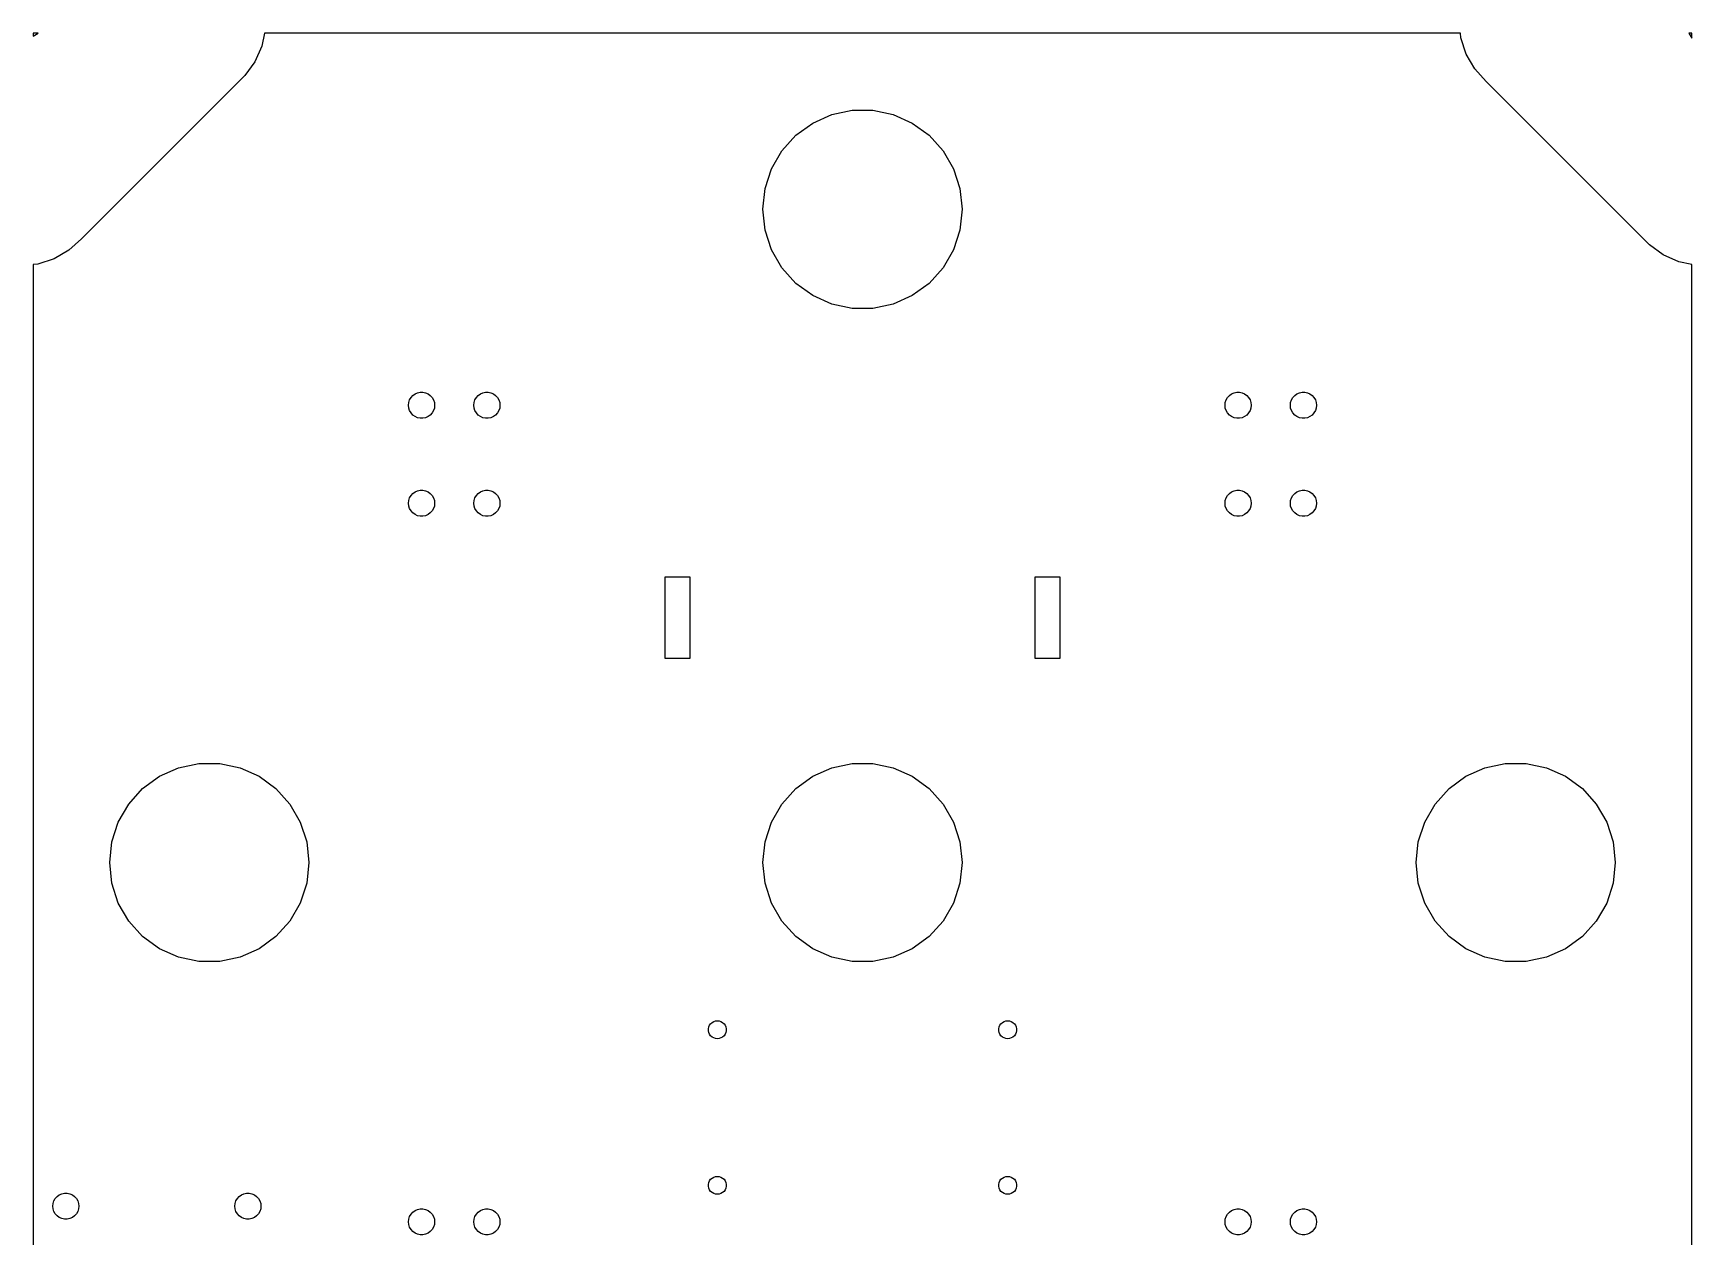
# Model space of a CAD drawing. Header units: metres. Extents: x -102 to 102, y -201 to 102.
# Drawn here: x -101.6 to 101.6, y -45.8 to 101.6 of the extents above; entities that cross this region are included whole.
import ezdxf

# ---------------------------------------------------------------- set-up
doc = ezdxf.new("R2010")
doc.units = ezdxf.units.M

msp = doc.modelspace()

# ---------------------------------------------------------------- linework, layer by layer
for p, q in [((-100.949, 101.571), (-101.571, 101.571)), ((-101.571, 101.571), (-101.571, 101.212)), ((-101.571, 101.212), (-100.949, 101.571)), ((-73.2225, 101.571), (-73.5605, 99.9809)), ((73.2287, 101.571), (-73.2225, 101.571)), ((73.2896, 100.992), (73.2287, 101.571)), ((101.571, 101.571), (101.212, 101.571)), ((101.212, 101.571), (101.571, 100.949)), ((101.571, 100.949), (101.571, 101.571)), ((-73.5605, 99.9809), (-74.4108, 98.0711)), ((73.9356, 99.0037), (73.2896, 100.992)), ((-74.4108, 98.0711), (-75.6396, 96.3798)), ((74.9809, 97.1932), (73.9356, 99.0037)), ((-75.6396, 96.3798), (-95.6396, 76.3798)), ((76.3798, 95.6396), (74.9809, 97.1932)), ((96.3798, 75.6396), (76.3798, 95.6396)), ((-6.09999, 90.5655), (-3.77, 91.6029)), ((-3.77, 91.6029), (-1.27524, 92.1332)), ((-1.27524, 92.1332), (1.27524, 92.1332)), ((1.27524, 92.1332), (3.77, 91.6029)), ((3.77, 91.6029), (6.09999, 90.5655)), ((-8.16339, 89.0664), (-6.09999, 90.5655)), ((6.09999, 90.5655), (8.16339, 89.0664)), ((-9.87, 87.171), (-8.16339, 89.0664)), ((8.16339, 89.0664), (9.87, 87.171)), ((-11.1452, 84.9622), (-9.87, 87.171)), ((9.87, 87.171), (11.1452, 84.9622)), ((-11.9334, 82.5365), (-11.1452, 84.9622)), ((11.1452, 84.9622), (11.9334, 82.5365)), ((-12.2, 80), (-11.9334, 82.5365)), ((11.9334, 82.5365), (12.2, 80)), ((-11.9334, 77.4635), (-12.2, 80)), ((12.2, 80), (11.9334, 77.4635)), ((-11.1452, 75.0378), (-11.9334, 77.4635)), ((11.9334, 77.4635), (11.1452, 75.0378)), ((-95.6396, 76.3798), (-97.1932, 74.9809)), ((98.0711, 74.4108), (96.3798, 75.6396)), ((-100.992, 73.2896), (-101.571, 73.2287)), ((-101.571, 73.2287), (-101.571, -73.2225)), ((-99.0037, 73.9356), (-100.992, 73.2896)), ((-97.1932, 74.9809), (-99.0037, 73.9356)), ((-9.87, 72.829), (-11.1452, 75.0378)), ((11.1452, 75.0378), (9.87, 72.829)), ((99.9809, 73.5605), (98.0711, 74.4108)), ((101.571, 73.2225), (99.9809, 73.5605)), ((101.571, -73.2287), (101.571, 73.2225)), ((-8.16339, 70.9336), (-9.87, 72.829)), ((9.87, 72.829), (8.16339, 70.9336)), ((-6.09999, 69.4345), (-8.16339, 70.9336)), ((-3.77, 68.3971), (-6.09999, 69.4345)), ((6.09999, 69.4345), (3.77, 68.3971)), ((8.16339, 70.9336), (6.09999, 69.4345)), ((-1.27524, 67.8668), (-3.77, 68.3971)), ((1.27524, 67.8668), (-1.27524, 67.8668)), ((3.77, 68.3971), (1.27524, 67.8668)), ((-55.4617, 56.6508), (-55.2944, 56.9404)), ((-55.2944, 56.9404), (-55.0706, 57.189)), ((-55.0706, 57.189), (-54.8, 57.3856)), ((-54.8, 57.3856), (-54.4944, 57.5217)), ((-54.4944, 57.5217), (-54.1672, 57.5912)), ((-54.1672, 57.5912), (-53.8327, 57.5912)), ((-53.8327, 57.5912), (-53.5056, 57.5217)), ((-53.5056, 57.5217), (-53.2, 57.3856)), ((-53.2, 57.3856), (-52.9294, 57.189)), ((-52.9294, 57.189), (-52.7056, 56.9404)), ((-52.7056, 56.9404), (-52.5383, 56.6508)), ((-47.4617, 56.6508), (-47.2944, 56.9404)), ((-47.2944, 56.9404), (-47.0706, 57.189)), ((-47.0706, 57.189), (-46.8, 57.3856)), ((-46.8, 57.3856), (-46.4944, 57.5217)), ((-46.4944, 57.5217), (-46.1673, 57.5912)), ((-46.1673, 57.5912), (-45.8328, 57.5912)), ((-45.8328, 57.5912), (-45.5056, 57.5217)), ((-45.5056, 57.5217), (-45.2, 57.3856)), ((-45.2, 57.3856), (-44.9294, 57.189)), ((-44.9294, 57.189), (-44.7056, 56.9404)), ((-44.7056, 56.9404), (-44.5383, 56.6508)), ((44.5383, 56.6508), (44.7056, 56.9404)), ((44.7056, 56.9404), (44.9294, 57.189)), ((44.9294, 57.189), (45.2, 57.3856)), ((45.2, 57.3856), (45.5056, 57.5217)), ((45.5056, 57.5217), (45.8328, 57.5912)), ((45.8328, 57.5912), (46.1673, 57.5912)), ((46.1673, 57.5912), (46.4944, 57.5217)), ((46.4944, 57.5217), (46.8, 57.3856)), ((46.8, 57.3856), (47.0706, 57.189)), ((47.0706, 57.189), (47.2944, 56.9404)), ((47.2944, 56.9404), (47.4617, 56.6508)), ((52.5383, 56.6508), (52.7056, 56.9404)), ((52.7056, 56.9404), (52.9294, 57.189)), ((52.9294, 57.189), (53.2, 57.3856)), ((53.2, 57.3856), (53.5056, 57.5217)), ((53.5056, 57.5217), (53.8327, 57.5912)), ((53.8327, 57.5912), (54.1672, 57.5912)), ((54.1672, 57.5912), (54.4944, 57.5217)), ((54.4944, 57.5217), (54.8, 57.3856)), ((54.8, 57.3856), (55.0706, 57.189)), ((55.0706, 57.189), (55.2944, 56.9404)), ((55.2944, 56.9404), (55.4617, 56.6508)), ((-55.6, 56), (-55.565, 56.3327)), ((-55.565, 55.6673), (-55.6, 56)), ((-55.565, 56.3327), (-55.4617, 56.6508)), ((-55.4617, 55.3492), (-55.565, 55.6673)), ((-55.2944, 55.0595), (-55.4617, 55.3492)), ((-55.0706, 54.811), (-55.2944, 55.0595)), ((-52.7056, 55.0595), (-52.9294, 54.811)), ((-52.5383, 55.3492), (-52.7056, 55.0595)), ((-52.5383, 56.6508), (-52.435, 56.3327)), ((-52.435, 55.6673), (-52.5383, 55.3492)), ((-52.435, 56.3327), (-52.4, 56)), ((-52.4, 56), (-52.435, 55.6673)), ((-47.6, 56), (-47.565, 56.3327)), ((-47.565, 55.6673), (-47.6, 56)), ((-47.565, 56.3327), (-47.4617, 56.6508)), ((-47.4617, 55.3492), (-47.565, 55.6673)), ((-47.2944, 55.0595), (-47.4617, 55.3492)), ((-47.0706, 54.811), (-47.2944, 55.0595)), ((-44.7056, 55.0595), (-44.9294, 54.811)), ((-44.5383, 55.3492), (-44.7056, 55.0595)), ((-44.5383, 56.6508), (-44.435, 56.3327)), ((-44.435, 55.6673), (-44.5383, 55.3492)), ((-44.435, 56.3327), (-44.4, 56)), ((-44.4, 56), (-44.435, 55.6673)), ((44.4, 56), (44.435, 56.3327)), ((44.435, 55.6673), (44.4, 56)), ((44.435, 56.3327), (44.5383, 56.6508)), ((44.5383, 55.3492), (44.435, 55.6673)), ((44.7056, 55.0595), (44.5383, 55.3492)), ((44.9294, 54.811), (44.7056, 55.0595)), ((47.2944, 55.0595), (47.0706, 54.811)), ((47.4617, 55.3492), (47.2944, 55.0595)), ((47.4617, 56.6508), (47.565, 56.3327)), ((47.565, 55.6673), (47.4617, 55.3492)), ((47.565, 56.3327), (47.6, 56)), ((47.6, 56), (47.565, 55.6673)), ((52.4, 56), (52.435, 56.3327)), ((52.435, 55.6673), (52.4, 56)), ((52.435, 56.3327), (52.5383, 56.6508)), ((52.5383, 55.3492), (52.435, 55.6673)), ((52.7056, 55.0595), (52.5383, 55.3492)), ((52.9294, 54.811), (52.7056, 55.0595)), ((55.2944, 55.0595), (55.0706, 54.811)), ((55.4617, 55.3492), (55.2944, 55.0595)), ((55.4617, 56.6508), (55.565, 56.3327)), ((55.565, 55.6673), (55.4617, 55.3492)), ((55.565, 56.3327), (55.6, 56)), ((55.6, 56), (55.565, 55.6673)), ((-54.8, 54.6143), (-55.0706, 54.811)), ((-54.4944, 54.4783), (-54.8, 54.6143)), ((-54.1672, 54.4088), (-54.4944, 54.4783)), ((-53.8327, 54.4088), (-54.1672, 54.4088)), ((-53.5056, 54.4783), (-53.8327, 54.4088)), ((-53.2, 54.6143), (-53.5056, 54.4783)), ((-52.9294, 54.811), (-53.2, 54.6143)), ((-46.8, 54.6143), (-47.0706, 54.811)), ((-46.4944, 54.4783), (-46.8, 54.6143)), ((-46.1673, 54.4088), (-46.4944, 54.4783)), ((-45.8328, 54.4088), (-46.1673, 54.4088)), ((-45.5056, 54.4783), (-45.8328, 54.4088)), ((-45.2, 54.6143), (-45.5056, 54.4783)), ((-44.9294, 54.811), (-45.2, 54.6143)), ((45.2, 54.6143), (44.9294, 54.811)), ((45.5056, 54.4783), (45.2, 54.6143)), ((45.8328, 54.4088), (45.5056, 54.4783)), ((46.1673, 54.4088), (45.8328, 54.4088)), ((46.4944, 54.4783), (46.1673, 54.4088)), ((46.8, 54.6143), (46.4944, 54.4783)), ((47.0706, 54.811), (46.8, 54.6143)), ((53.2, 54.6143), (52.9294, 54.811)), ((53.5056, 54.4783), (53.2, 54.6143)), ((53.8327, 54.4088), (53.5056, 54.4783)), ((54.1672, 54.4088), (53.8327, 54.4088)), ((54.4944, 54.4783), (54.1672, 54.4088)), ((54.8, 54.6143), (54.4944, 54.4783)), ((55.0706, 54.811), (54.8, 54.6143)), ((-55.4617, 44.6508), (-55.2944, 44.9405)), ((-55.2944, 44.9405), (-55.0706, 45.189)), ((-55.0706, 45.189), (-54.8, 45.3857)), ((-54.8, 45.3857), (-54.4944, 45.5217)), ((-54.4944, 45.5217), (-54.1672, 45.5912)), ((-54.1672, 45.5912), (-53.8327, 45.5912)), ((-53.8327, 45.5912), (-53.5056, 45.5217)), ((-53.5056, 45.5217), (-53.2, 45.3857)), ((-53.2, 45.3857), (-52.9294, 45.189)), ((-52.9294, 45.189), (-52.7056, 44.9405)), ((-52.7056, 44.9405), (-52.5383, 44.6508)), ((-47.4617, 44.6508), (-47.2944, 44.9405)), ((-47.2944, 44.9405), (-47.0706, 45.189)), ((-47.0706, 45.189), (-46.8, 45.3857)), ((-46.8, 45.3857), (-46.4944, 45.5217)), ((-46.4944, 45.5217), (-46.1673, 45.5912)), ((-46.1673, 45.5912), (-45.8328, 45.5912)), ((-45.8328, 45.5912), (-45.5056, 45.5217)), ((-45.5056, 45.5217), (-45.2, 45.3857)), ((-45.2, 45.3857), (-44.9294, 45.189)), ((-44.9294, 45.189), (-44.7056, 44.9405)), ((-44.7056, 44.9405), (-44.5383, 44.6508)), ((44.5383, 44.6508), (44.7056, 44.9405)), ((44.7056, 44.9405), (44.9294, 45.189)), ((44.9294, 45.189), (45.2, 45.3857)), ((45.2, 45.3857), (45.5056, 45.5217)), ((45.5056, 45.5217), (45.8328, 45.5912)), ((45.8328, 45.5912), (46.1673, 45.5912)), ((46.1673, 45.5912), (46.4944, 45.5217)), ((46.4944, 45.5217), (46.8, 45.3857)), ((46.8, 45.3857), (47.0706, 45.189)), ((47.0706, 45.189), (47.2944, 44.9405)), ((47.2944, 44.9405), (47.4617, 44.6508)), ((52.5383, 44.6508), (52.7056, 44.9405)), ((52.7056, 44.9405), (52.9294, 45.189)), ((52.9294, 45.189), (53.2, 45.3857)), ((53.2, 45.3857), (53.5056, 45.5217)), ((53.5056, 45.5217), (53.8327, 45.5912)), ((53.8327, 45.5912), (54.1672, 45.5912)), ((54.1672, 45.5912), (54.4944, 45.5217)), ((54.4944, 45.5217), (54.8, 45.3857)), ((54.8, 45.3857), (55.0706, 45.189)), ((55.0706, 45.189), (55.2944, 44.9405)), ((55.2944, 44.9405), (55.4617, 44.6508)), ((-55.6, 44), (-55.565, 44.3327)), ((-55.565, 43.6673), (-55.6, 44)), ((-55.565, 44.3327), (-55.4617, 44.6508)), ((-55.4617, 43.3492), (-55.565, 43.6673)), ((-55.2944, 43.0596), (-55.4617, 43.3492)), ((-55.0706, 42.811), (-55.2944, 43.0596)), ((-54.8, 42.6144), (-55.0706, 42.811)), ((-52.9294, 42.811), (-53.2, 42.6144)), ((-52.7056, 43.0596), (-52.9294, 42.811)), ((-52.5383, 43.3492), (-52.7056, 43.0596)), ((-52.5383, 44.6508), (-52.435, 44.3327)), ((-52.435, 43.6673), (-52.5383, 43.3492)), ((-52.435, 44.3327), (-52.4, 44)), ((-52.4, 44), (-52.435, 43.6673)), ((-47.6, 44), (-47.565, 44.3327)), ((-47.565, 43.6673), (-47.6, 44)), ((-47.565, 44.3327), (-47.4617, 44.6508)), ((-47.4617, 43.3492), (-47.565, 43.6673)), ((-47.2944, 43.0596), (-47.4617, 43.3492)), ((-47.0706, 42.811), (-47.2944, 43.0596)), ((-46.8, 42.6144), (-47.0706, 42.811)), ((-44.9294, 42.811), (-45.2, 42.6144)), ((-44.7056, 43.0596), (-44.9294, 42.811)), ((-44.5383, 43.3492), (-44.7056, 43.0596)), ((-44.5383, 44.6508), (-44.435, 44.3327)), ((-44.435, 43.6673), (-44.5383, 43.3492)), ((-44.435, 44.3327), (-44.4, 44)), ((-44.4, 44), (-44.435, 43.6673)), ((44.4, 44), (44.435, 44.3327)), ((44.435, 43.6673), (44.4, 44)), ((44.435, 44.3327), (44.5383, 44.6508)), ((44.5383, 43.3492), (44.435, 43.6673)), ((44.7056, 43.0596), (44.5383, 43.3492)), ((44.9294, 42.811), (44.7056, 43.0596)), ((45.2, 42.6144), (44.9294, 42.811)), ((47.0706, 42.811), (46.8, 42.6144)), ((47.2944, 43.0596), (47.0706, 42.811)), ((47.4617, 43.3492), (47.2944, 43.0596)), ((47.4617, 44.6508), (47.565, 44.3327)), ((47.565, 43.6673), (47.4617, 43.3492)), ((47.565, 44.3327), (47.6, 44)), ((47.6, 44), (47.565, 43.6673)), ((52.4, 44), (52.435, 44.3327)), ((52.435, 43.6673), (52.4, 44)), ((52.435, 44.3327), (52.5383, 44.6508)), ((52.5383, 43.3492), (52.435, 43.6673)), ((52.7056, 43.0596), (52.5383, 43.3492)), ((52.9294, 42.811), (52.7056, 43.0596)), ((53.2, 42.6144), (52.9294, 42.811)), ((55.0706, 42.811), (54.8, 42.6144)), ((55.2944, 43.0596), (55.0706, 42.811)), ((55.4617, 43.3492), (55.2944, 43.0596)), ((55.4617, 44.6508), (55.565, 44.3327)), ((55.565, 43.6673), (55.4617, 43.3492)), ((55.565, 44.3327), (55.6, 44)), ((55.6, 44), (55.565, 43.6673)), ((-54.4944, 42.4783), (-54.8, 42.6144)), ((-54.1672, 42.4088), (-54.4944, 42.4783)), ((-53.8327, 42.4088), (-54.1672, 42.4088)), ((-53.5056, 42.4783), (-53.8327, 42.4088)), ((-53.2, 42.6144), (-53.5056, 42.4783)), ((-46.4944, 42.4783), (-46.8, 42.6144)), ((-46.1673, 42.4088), (-46.4944, 42.4783)), ((-45.8328, 42.4088), (-46.1673, 42.4088)), ((-45.5056, 42.4783), (-45.8328, 42.4088)), ((-45.2, 42.6144), (-45.5056, 42.4783)), ((45.5056, 42.4783), (45.2, 42.6144)), ((45.8328, 42.4088), (45.5056, 42.4783)), ((46.1673, 42.4088), (45.8328, 42.4088)), ((46.4944, 42.4783), (46.1673, 42.4088)), ((46.8, 42.6144), (46.4944, 42.4783)), ((53.5056, 42.4783), (53.2, 42.6144)), ((53.8327, 42.4088), (53.5056, 42.4783)), ((54.1672, 42.4088), (53.8327, 42.4088)), ((54.4944, 42.4783), (54.1672, 42.4088)), ((54.8, 42.6144), (54.4944, 42.4783)), ((-24.1667, 25), (-24.1667, 35)), ((-24.1667, 35), (-21.1667, 35)), ((-21.1667, 35), (-21.1667, 25)), ((21.1667, 25), (21.1667, 35)), ((21.1667, 35), (24.1667, 35)), ((24.1667, 35), (24.1667, 25)), ((-21.1667, 25), (-24.1667, 25)), ((24.1667, 25), (21.1667, 25)), ((-88.1634, 9.06636), (-86.1, 10.5655)), ((-86.1, 10.5655), (-83.77, 11.6029)), ((-83.77, 11.6029), (-81.2752, 12.1332)), ((-81.2752, 12.1332), (-78.7247, 12.1332)), ((-78.7247, 12.1332), (-76.23, 11.6029)), ((-76.23, 11.6029), (-73.9, 10.5655)), ((-73.9, 10.5655), (-71.8366, 9.06636)), ((-8.16339, 9.06636), (-6.09999, 10.5655)), ((-6.09999, 10.5655), (-3.77, 11.6029)), ((-3.77, 11.6029), (-1.27524, 12.1332)), ((-1.27524, 12.1332), (1.27524, 12.1332)), ((1.27524, 12.1332), (3.77, 11.6029)), ((3.77, 11.6029), (6.09999, 10.5655)), ((6.09999, 10.5655), (8.16339, 9.06636)), ((71.8366, 9.06636), (73.9, 10.5655)), ((73.9, 10.5655), (76.23, 11.6029)), ((76.23, 11.6029), (78.7247, 12.1332)), ((78.7247, 12.1332), (81.2752, 12.1332)), ((81.2752, 12.1332), (83.77, 11.6029)), ((83.77, 11.6029), (86.1, 10.5655)), ((86.1, 10.5655), (88.1634, 9.06636)), ((-89.87, 7.17097), (-88.1634, 9.06636)), ((-71.8366, 9.06636), (-70.13, 7.17097)), ((-9.87, 7.17097), (-8.16339, 9.06636)), ((8.16339, 9.06636), (9.87, 7.17097)), ((70.13, 7.17097), (71.8366, 9.06636)), ((88.1634, 9.06636), (89.87, 7.17097)), ((-91.1452, 4.96217), (-89.87, 7.17097)), ((-70.13, 7.17097), (-68.8547, 4.96217)), ((-11.1452, 4.96217), (-9.87, 7.17097)), ((9.87, 7.17097), (11.1452, 4.96217)), ((68.8547, 4.96217), (70.13, 7.17097)), ((89.87, 7.17097), (91.1452, 4.96217)), ((-91.9334, 2.53651), (-91.1452, 4.96217)), ((-68.8547, 4.96217), (-68.0666, 2.53651)), ((-11.9334, 2.53651), (-11.1452, 4.96217)), ((11.1452, 4.96217), (11.9334, 2.53651)), ((68.0666, 2.53651), (68.8547, 4.96217)), ((91.1452, 4.96217), (91.9334, 2.53651)), ((-92.2, 0), (-91.9334, 2.53651)), ((-68.0666, 2.53651), (-67.8, 0)), ((-12.2, 0), (-11.9334, 2.53651)), ((11.9334, 2.53651), (12.2, 0)), ((67.8, 0), (68.0666, 2.53651)), ((91.9334, 2.53651), (92.2, 0)), ((-91.9334, -2.53651), (-92.2, 0)), ((-67.8, 0), (-68.0666, -2.53651)), ((-11.9334, -2.53651), (-12.2, 0)), ((12.2, 0), (11.9334, -2.53651)), ((68.0666, -2.53651), (67.8, 0)), ((92.2, 0), (91.9334, -2.53651)), ((-91.1452, -4.96217), (-91.9334, -2.53651)), ((-68.0666, -2.53651), (-68.8547, -4.96217)), ((-11.1452, -4.96217), (-11.9334, -2.53651)), ((11.9334, -2.53651), (11.1452, -4.96217)), ((68.8547, -4.96217), (68.0666, -2.53651)), ((91.9334, -2.53651), (91.1452, -4.96217)), ((-89.87, -7.17097), (-91.1452, -4.96217)), ((-68.8547, -4.96217), (-70.13, -7.17097)), ((-9.87, -7.17097), (-11.1452, -4.96217)), ((11.1452, -4.96217), (9.87, -7.17097)), ((70.13, -7.17097), (68.8547, -4.96217)), ((91.1452, -4.96217), (89.87, -7.17097)), ((-88.1634, -9.06636), (-89.87, -7.17097)), ((-70.13, -7.17097), (-71.8366, -9.06636)), ((-8.16339, -9.06636), (-9.87, -7.17097)), ((9.87, -7.17097), (8.16339, -9.06636)), ((71.8366, -9.06636), (70.13, -7.17097)), ((89.87, -7.17097), (88.1634, -9.06636)), ((-86.1, -10.5655), (-88.1634, -9.06636)), ((-71.8366, -9.06636), (-73.9, -10.5655)), ((-6.09999, -10.5655), (-8.16339, -9.06636)), ((8.16339, -9.06636), (6.09999, -10.5655)), ((73.9, -10.5655), (71.8366, -9.06636)), ((88.1634, -9.06636), (86.1, -10.5655)), ((-83.77, -11.6029), (-86.1, -10.5655)), ((-81.2752, -12.1332), (-83.77, -11.6029)), ((-78.7247, -12.1332), (-81.2752, -12.1332)), ((-76.23, -11.6029), (-78.7247, -12.1332)), ((-73.9, -10.5655), (-76.23, -11.6029)), ((-3.77, -11.6029), (-6.09999, -10.5655)), ((-1.27524, -12.1332), (-3.77, -11.6029)), ((1.27524, -12.1332), (-1.27524, -12.1332)), ((3.77, -11.6029), (1.27524, -12.1332)), ((6.09999, -10.5655), (3.77, -11.6029)), ((76.23, -11.6029), (73.9, -10.5655)), ((78.7247, -12.1332), (76.23, -11.6029)), ((81.2752, -12.1332), (78.7247, -12.1332)), ((83.77, -11.6029), (81.2752, -12.1332)), ((86.1, -10.5655), (83.77, -11.6029)), ((-18.874, -20.36), (-18.8262, -20.1351)), ((-18.8262, -20.1351), (-18.7326, -19.925)), ((-18.7326, -19.925), (-18.5975, -19.739)), ((-18.5975, -19.739), (-18.4266, -19.5851)), ((-18.4266, -19.5851), (-18.2274, -19.4701)), ((-18.2274, -19.4701), (-18.0087, -19.399)), ((-18.0087, -19.399), (-17.78, -19.375)), ((-17.78, -19.375), (-17.5513, -19.399)), ((-17.5513, -19.399), (-17.3326, -19.4701)), ((-17.3326, -19.4701), (-17.1334, -19.5851)), ((-17.1334, -19.5851), (-16.9625, -19.739)), ((-16.9625, -19.739), (-16.8274, -19.925)), ((-16.8274, -19.925), (-16.7338, -20.1351)), ((-16.7338, -20.1351), (-16.686, -20.36)), ((16.686, -20.36), (16.7338, -20.1351)), ((16.7338, -20.1351), (16.8274, -19.925)), ((16.8274, -19.925), (16.9625, -19.739)), ((16.9625, -19.739), (17.1334, -19.5851)), ((17.1334, -19.5851), (17.3326, -19.4701)), ((17.3326, -19.4701), (17.5513, -19.399)), ((17.5513, -19.399), (17.78, -19.375)), ((17.78, -19.375), (18.0087, -19.399)), ((18.0087, -19.399), (18.2274, -19.4701)), ((18.2274, -19.4701), (18.4266, -19.5851)), ((18.4266, -19.5851), (18.5975, -19.739)), ((18.5975, -19.739), (18.7326, -19.925)), ((18.7326, -19.925), (18.8262, -20.1351)), ((18.8262, -20.1351), (18.874, -20.36)), ((-18.874, -20.59), (-18.874, -20.36)), ((-18.8262, -20.8149), (-18.874, -20.59)), ((-18.7326, -21.025), (-18.8262, -20.8149)), ((-18.5975, -21.211), (-18.7326, -21.025)), ((-18.4266, -21.3649), (-18.5975, -21.211)), ((-18.2274, -21.4799), (-18.4266, -21.3649)), ((-18.0087, -21.551), (-18.2274, -21.4799)), ((-17.78, -21.575), (-18.0087, -21.551)), ((-17.5513, -21.551), (-17.78, -21.575)), ((-17.3326, -21.4799), (-17.5513, -21.551)), ((-17.1334, -21.3649), (-17.3326, -21.4799)), ((-16.9625, -21.211), (-17.1334, -21.3649)), ((-16.8274, -21.025), (-16.9625, -21.211)), ((-16.7338, -20.8149), (-16.8274, -21.025)), ((-16.686, -20.59), (-16.7338, -20.8149)), ((-16.686, -20.36), (-16.686, -20.59)), ((16.686, -20.59), (16.686, -20.36)), ((16.7338, -20.8149), (16.686, -20.59)), ((16.8274, -21.025), (16.7338, -20.8149)), ((16.9625, -21.211), (16.8274, -21.025)), ((17.1334, -21.3649), (16.9625, -21.211)), ((17.3326, -21.4799), (17.1334, -21.3649)), ((17.5513, -21.551), (17.3326, -21.4799)), ((17.78, -21.575), (17.5513, -21.551)), ((18.0087, -21.551), (17.78, -21.575)), ((18.2274, -21.4799), (18.0087, -21.551)), ((18.4266, -21.3649), (18.2274, -21.4799)), ((18.5975, -21.211), (18.4266, -21.3649)), ((18.7326, -21.025), (18.5975, -21.211)), ((18.8262, -20.8149), (18.7326, -21.025)), ((18.874, -20.59), (18.8262, -20.8149)), ((18.874, -20.36), (18.874, -20.59)), ((-18.4266, -38.6351), (-18.2274, -38.5201)), ((-18.2274, -38.5201), (-18.0087, -38.449)), ((-18.0087, -38.449), (-17.78, -38.425)), ((-17.78, -38.425), (-17.5513, -38.449)), ((-17.5513, -38.449), (-17.3326, -38.5201)), ((-17.3326, -38.5201), (-17.1334, -38.6351)), ((17.1334, -38.6351), (17.3326, -38.5201)), ((17.3326, -38.5201), (17.5513, -38.449)), ((17.5513, -38.449), (17.78, -38.425)), ((17.78, -38.425), (18.0087, -38.449)), ((18.0087, -38.449), (18.2274, -38.5201)), ((18.2274, -38.5201), (18.4266, -38.6351)), ((-98.3711, -40.6854), (-98.0655, -40.5494)), ((-98.0655, -40.5494), (-97.7383, -40.4798)), ((-97.7383, -40.4798), (-97.4038, -40.4798)), ((-97.4038, -40.4798), (-97.0766, -40.5494)), ((-97.0766, -40.5494), (-96.7711, -40.6854)), ((-76.0711, -40.6854), (-75.7655, -40.5494)), ((-75.7655, -40.5494), (-75.4383, -40.4798)), ((-75.4383, -40.4798), (-75.1038, -40.4798)), ((-75.1038, -40.4798), (-74.7766, -40.5494)), ((-74.7766, -40.5494), (-74.4711, -40.6854)), ((-18.874, -39.41), (-18.8262, -39.1851)), ((-18.874, -39.64), (-18.874, -39.41)), ((-18.8262, -39.8649), (-18.874, -39.64)), ((-18.8262, -39.1851), (-18.7326, -38.975)), ((-18.7326, -40.075), (-18.8262, -39.8649)), ((-18.7326, -38.975), (-18.5975, -38.789)), ((-18.5975, -40.261), (-18.7326, -40.075)), ((-18.5975, -38.789), (-18.4266, -38.6351)), ((-18.4266, -40.4149), (-18.5975, -40.261)), ((-18.2274, -40.5299), (-18.4266, -40.4149)), ((-18.0087, -40.601), (-18.2274, -40.5299)), ((-17.78, -40.625), (-18.0087, -40.601)), ((-17.5513, -40.601), (-17.78, -40.625)), ((-17.3326, -40.5299), (-17.5513, -40.601)), ((-17.1334, -40.4149), (-17.3326, -40.5299)), ((-17.1334, -38.6351), (-16.9625, -38.789)), ((-16.9625, -40.261), (-17.1334, -40.4149)), ((-16.9625, -38.789), (-16.8274, -38.975)), ((-16.8274, -40.075), (-16.9625, -40.261)), ((-16.8274, -38.975), (-16.7338, -39.1851)), ((-16.7338, -39.8649), (-16.8274, -40.075)), ((-16.7338, -39.1851), (-16.686, -39.41)), ((-16.686, -39.64), (-16.7338, -39.8649)), ((-16.686, -39.41), (-16.686, -39.64)), ((16.686, -39.41), (16.7338, -39.1851)), ((16.686, -39.64), (16.686, -39.41)), ((16.7338, -39.8649), (16.686, -39.64)), ((16.7338, -39.1851), (16.8274, -38.975)), ((16.8274, -40.075), (16.7338, -39.8649)), ((16.8274, -38.975), (16.9625, -38.789)), ((16.9625, -40.261), (16.8274, -40.075)), ((16.9625, -38.789), (17.1334, -38.6351)), ((17.1334, -40.4149), (16.9625, -40.261)), ((17.3326, -40.5299), (17.1334, -40.4149)), ((17.5513, -40.601), (17.3326, -40.5299)), ((17.78, -40.625), (17.5513, -40.601)), ((18.0087, -40.601), (17.78, -40.625)), ((18.2274, -40.5299), (18.0087, -40.601)), ((18.4266, -40.4149), (18.2274, -40.5299)), ((18.4266, -38.6351), (18.5975, -38.789)), ((18.5975, -40.261), (18.4266, -40.4149)), ((18.5975, -38.789), (18.7326, -38.975)), ((18.7326, -40.075), (18.5975, -40.261)), ((18.7326, -38.975), (18.8262, -39.1851)), ((18.8262, -39.8649), (18.7326, -40.075)), ((18.8262, -39.1851), (18.874, -39.41)), ((18.874, -39.64), (18.8262, -39.8649)), ((18.874, -39.41), (18.874, -39.64)), ((-99.1711, -42.0711), (-99.1361, -41.7384)), ((-99.1361, -42.4037), (-99.1711, -42.0711)), ((-99.1361, -41.7384), (-99.0327, -41.4203)), ((-99.0327, -42.7218), (-99.1361, -42.4037)), ((-99.0327, -41.4203), (-98.8655, -41.1306)), ((-98.8655, -41.1306), (-98.6417, -40.882)), ((-98.6417, -40.882), (-98.3711, -40.6854)), ((-96.7711, -40.6854), (-96.5005, -40.882)), ((-96.5005, -40.882), (-96.2766, -41.1306)), ((-96.2766, -41.1306), (-96.1094, -41.4203)), ((-96.1094, -41.4203), (-96.006, -41.7384)), ((-96.006, -42.4037), (-96.1094, -42.7218)), ((-96.006, -41.7384), (-95.9711, -42.0711)), ((-95.9711, -42.0711), (-96.006, -42.4037)), ((-76.8711, -42.0711), (-76.8361, -41.7384)), ((-76.8361, -42.4037), (-76.8711, -42.0711)), ((-76.8361, -41.7384), (-76.7327, -41.4203)), ((-76.7327, -42.7218), (-76.8361, -42.4037)), ((-76.7327, -41.4203), (-76.5655, -41.1306)), ((-76.5655, -41.1306), (-76.3417, -40.882)), ((-76.3417, -40.882), (-76.0711, -40.6854)), ((-74.4711, -40.6854), (-74.2005, -40.882)), ((-74.2005, -40.882), (-73.9766, -41.1306)), ((-73.9766, -41.1306), (-73.8094, -41.4203)), ((-73.8094, -41.4203), (-73.706, -41.7384)), ((-73.706, -42.4037), (-73.8094, -42.7218)), ((-73.706, -41.7384), (-73.6711, -42.0711)), ((-73.6711, -42.0711), (-73.706, -42.4037)), ((-55.0706, -42.811), (-54.8, -42.6144)), ((-54.8, -42.6144), (-54.4944, -42.4783)), ((-54.4944, -42.4783), (-54.1672, -42.4088)), ((-54.1672, -42.4088), (-53.8327, -42.4088)), ((-53.8327, -42.4088), (-53.5056, -42.4783)), ((-53.5056, -42.4783), (-53.2, -42.6144)), ((-53.2, -42.6144), (-52.9294, -42.811)), ((-47.0706, -42.811), (-46.8, -42.6144)), ((-46.8, -42.6144), (-46.4944, -42.4783)), ((-46.4944, -42.4783), (-46.1673, -42.4088)), ((-46.1673, -42.4088), (-45.8328, -42.4088)), ((-45.8328, -42.4088), (-45.5056, -42.4783)), ((-45.5056, -42.4783), (-45.2, -42.6144)), ((-45.2, -42.6144), (-44.9294, -42.811)), ((44.9294, -42.811), (45.2, -42.6144)), ((45.2, -42.6144), (45.5056, -42.4783)), ((45.5056, -42.4783), (45.8328, -42.4088)), ((45.8328, -42.4088), (46.1673, -42.4088)), ((46.1673, -42.4088), (46.4944, -42.4783)), ((46.4944, -42.4783), (46.8, -42.6144)), ((46.8, -42.6144), (47.0706, -42.811)), ((52.9294, -42.811), (53.2, -42.6144)), ((53.2, -42.6144), (53.5056, -42.4783)), ((53.5056, -42.4783), (53.8327, -42.4088)), ((53.8327, -42.4088), (54.1672, -42.4088)), ((54.1672, -42.4088), (54.4944, -42.4783)), ((54.4944, -42.4783), (54.8, -42.6144)), ((54.8, -42.6144), (55.0706, -42.811)), ((-98.8655, -43.0115), (-99.0327, -42.7218)), ((-98.6417, -43.2601), (-98.8655, -43.0115)), ((-98.3711, -43.4567), (-98.6417, -43.2601)), ((-98.0655, -43.5928), (-98.3711, -43.4567)), ((-97.7383, -43.6623), (-98.0655, -43.5928)), ((-97.4038, -43.6623), (-97.7383, -43.6623)), ((-97.0766, -43.5928), (-97.4038, -43.6623)), ((-96.7711, -43.4567), (-97.0766, -43.5928)), ((-96.5005, -43.2601), (-96.7711, -43.4567)), ((-96.2766, -43.0115), (-96.5005, -43.2601)), ((-96.1094, -42.7218), (-96.2766, -43.0115)), ((-76.5655, -43.0115), (-76.7327, -42.7218)), ((-76.3417, -43.2601), (-76.5655, -43.0115)), ((-76.0711, -43.4567), (-76.3417, -43.2601)), ((-75.7655, -43.5928), (-76.0711, -43.4567)), ((-75.4383, -43.6623), (-75.7655, -43.5928)), ((-75.1038, -43.6623), (-75.4383, -43.6623)), ((-74.7766, -43.5928), (-75.1038, -43.6623)), ((-74.4711, -43.4567), (-74.7766, -43.5928)), ((-74.2005, -43.2601), (-74.4711, -43.4567)), ((-73.9766, -43.0115), (-74.2005, -43.2601)), ((-73.8094, -42.7218), (-73.9766, -43.0115)), ((-55.6, -44), (-55.565, -43.6673)), ((-55.565, -44.3327), (-55.6, -44)), ((-55.565, -43.6673), (-55.4617, -43.3492)), ((-55.4617, -44.6508), (-55.565, -44.3327)), ((-55.4617, -43.3492), (-55.2944, -43.0596)), ((-55.2944, -44.9405), (-55.4617, -44.6508)), ((-55.2944, -43.0596), (-55.0706, -42.811)), ((-52.9294, -42.811), (-52.7056, -43.0596)), ((-52.7056, -43.0596), (-52.5383, -43.3492)), ((-52.5383, -44.6508), (-52.7056, -44.9405)), ((-52.5383, -43.3492), (-52.435, -43.6673)), ((-52.435, -44.3327), (-52.5383, -44.6508)), ((-52.435, -43.6673), (-52.4, -44)), ((-52.4, -44), (-52.435, -44.3327)), ((-47.6, -44), (-47.565, -43.6673)), ((-47.565, -44.3327), (-47.6, -44)), ((-47.565, -43.6673), (-47.4617, -43.3492)), ((-47.4617, -44.6508), (-47.565, -44.3327)), ((-47.4617, -43.3492), (-47.2944, -43.0596)), ((-47.2944, -44.9405), (-47.4617, -44.6508)), ((-47.2944, -43.0596), (-47.0706, -42.811)), ((-44.9294, -42.811), (-44.7056, -43.0596)), ((-44.7056, -43.0596), (-44.5383, -43.3492)), ((-44.5383, -44.6508), (-44.7056, -44.9405)), ((-44.5383, -43.3492), (-44.435, -43.6673)), ((-44.435, -44.3327), (-44.5383, -44.6508)), ((-44.435, -43.6673), (-44.4, -44)), ((-44.4, -44), (-44.435, -44.3327)), ((44.4, -44), (44.435, -43.6673)), ((44.435, -44.3327), (44.4, -44)), ((44.435, -43.6673), (44.5383, -43.3492)), ((44.5383, -44.6508), (44.435, -44.3327)), ((44.5383, -43.3492), (44.7056, -43.0596)), ((44.7056, -44.9405), (44.5383, -44.6508)), ((44.7056, -43.0596), (44.9294, -42.811)), ((47.0706, -42.811), (47.2944, -43.0596)), ((47.2944, -43.0596), (47.4617, -43.3492)), ((47.4617, -44.6508), (47.2944, -44.9405)), ((47.4617, -43.3492), (47.565, -43.6673)), ((47.565, -44.3327), (47.4617, -44.6508)), ((47.565, -43.6673), (47.6, -44)), ((47.6, -44), (47.565, -44.3327)), ((52.4, -44), (52.435, -43.6673)), ((52.435, -44.3327), (52.4, -44)), ((52.435, -43.6673), (52.5383, -43.3492)), ((52.5383, -44.6508), (52.435, -44.3327)), ((52.5383, -43.3492), (52.7056, -43.0596)), ((52.7056, -44.9405), (52.5383, -44.6508)), ((52.7056, -43.0596), (52.9294, -42.811)), ((55.0706, -42.811), (55.2944, -43.0596)), ((55.2944, -43.0596), (55.4617, -43.3492)), ((55.4617, -44.6508), (55.2944, -44.9405)), ((55.4617, -43.3492), (55.565, -43.6673)), ((55.565, -44.3327), (55.4617, -44.6508)), ((55.565, -43.6673), (55.6, -44)), ((55.6, -44), (55.565, -44.3327)), ((-55.0706, -45.189), (-55.2944, -44.9405)), ((-54.8, -45.3857), (-55.0706, -45.189)), ((-54.4944, -45.5217), (-54.8, -45.3857)), ((-54.1672, -45.5912), (-54.4944, -45.5217)), ((-53.8327, -45.5912), (-54.1672, -45.5912)), ((-53.5056, -45.5217), (-53.8327, -45.5912)), ((-53.2, -45.3857), (-53.5056, -45.5217)), ((-52.9294, -45.189), (-53.2, -45.3857)), ((-52.7056, -44.9405), (-52.9294, -45.189)), ((-47.0706, -45.189), (-47.2944, -44.9405)), ((-46.8, -45.3857), (-47.0706, -45.189)), ((-46.4944, -45.5217), (-46.8, -45.3857)), ((-46.1673, -45.5912), (-46.4944, -45.5217)), ((-45.8328, -45.5912), (-46.1673, -45.5912)), ((-45.5056, -45.5217), (-45.8328, -45.5912)), ((-45.2, -45.3857), (-45.5056, -45.5217)), ((-44.9294, -45.189), (-45.2, -45.3857)), ((-44.7056, -44.9405), (-44.9294, -45.189)), ((44.9294, -45.189), (44.7056, -44.9405)), ((45.2, -45.3857), (44.9294, -45.189)), ((45.5056, -45.5217), (45.2, -45.3857)), ((45.8328, -45.5912), (45.5056, -45.5217)), ((46.1673, -45.5912), (45.8328, -45.5912)), ((46.4944, -45.5217), (46.1673, -45.5912)), ((46.8, -45.3857), (46.4944, -45.5217)), ((47.0706, -45.189), (46.8, -45.3857)), ((47.2944, -44.9405), (47.0706, -45.189)), ((52.9294, -45.189), (52.7056, -44.9405)), ((53.2, -45.3857), (52.9294, -45.189)), ((53.5056, -45.5217), (53.2, -45.3857)), ((53.8327, -45.5912), (53.5056, -45.5217)), ((54.1672, -45.5912), (53.8327, -45.5912)), ((54.4944, -45.5217), (54.1672, -45.5912)), ((54.8, -45.3857), (54.4944, -45.5217)), ((55.0706, -45.189), (54.8, -45.3857)), ((55.2944, -44.9405), (55.0706, -45.189))]:
    msp.add_line(p, q)

doc.saveas('drawing.dxf')
